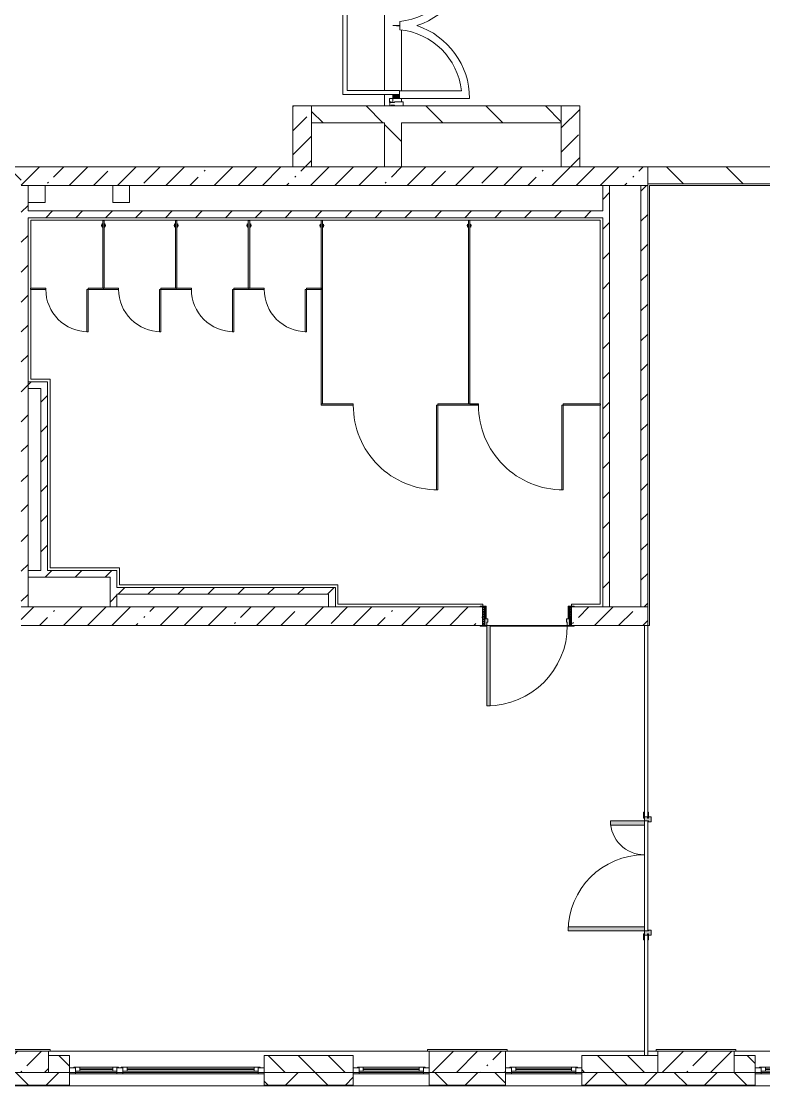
# Model space of a CAD drawing. Header units: millimetres. Extents: x 36059 to 234328, y -8553 to 29000.
# Drawn here: x 201528 to 210298, y -258 to 12321 of the extents above; entities that cross this region are included whole.
import ezdxf

# ---------------------------------------------------------------- set-up
doc = ezdxf.new("R2010")
doc.units = ezdxf.units.MM
for name, color, linetype, lineweight, true_color in [('A-DETL-GENF-3', 7, 'Continuous', 5, 0xaaaaaa), ('A-DETL-GENF-5', 7, 'Continuous', 5, 0xe2e2e2), ('A-DOOR-1', 7, 'Continuous', 5, 0xaaaaaa), ('A-DOOR-2', 7, 'Continuous', 5, 0xe2e2e2), ('A-DOOR-FRAM-1', 7, 'Continuous', 5, 0xe2e2e2), ('A-DOOR-FRAM-2', 7, 'Continuous', 5, 0xaaaaaa), ('A-FLOR-2', 7, 'Continuous', 5, 0xaaaaaa), ('A-GENM-3', 7, 'Continuous', 5, 0xe2ddcd)]:
    doc.layers.add(name, color=color, linetype=linetype, lineweight=lineweight, true_color=true_color)
for name, color, linetype, lineweight in [('A-DOOR', 7, 'Continuous', 5), ('A-GENM', 7, 'Continuous', 5), ('A-GLAZ-2', 7, 'Continuous', 5), ('A-GLAZ-CWMG-3', 7, 'Continuous', 5), ('A-WALL', 7, 'Continuous', 9), ('A-WALL-3', 7, 'Continuous', 5), ('I-WALL-4', 7, 'Continuous', 5), ('S-COLS-3', 7, 'Continuous', 5)]:
    doc.layers.add(name, color=color, linetype=linetype, lineweight=lineweight)
pattern_1 = [(45, (107317.9, 0), (-176.7767, 176.7767), [])]
pattern_2 = [(45, (107317.9, 0), (-285.1231, 285.1231), []), (45, (107603, 0), (-285.1231, 285.1231), [504.031, -100.806, 16.764, -84.042])]
pattern_3 = [(135, (107317.9, 0), (-353.5534, -353.5534), [])]

# ---------------------------------------------------------------- blocks, each defined once
blk = doc.blocks.new('BSC_Колонна _Прямоугольная - 250х900-23282983-3_10_2_птичка')
at = {"layer": 'S-COLS-3'}
h = blk.add_hatch(dxfattribs=at)
h.set_pattern_fill('FP_134', color=256, style=0, pattern_type=2)
h.set_pattern_definition([(45, (-99480, -25), (-285.1231, 285.1231), []), (45, (-99194.88, -25), (-285.1231, 285.1231), [504.031, -100.806, 16.764, -84.042])])
h.paths.add_polyline_path([(450, -125), (450, 125), (-450, 125), (-450, -125), (270, -125)])
for p, q in [((450, 125), (-450, 125)), ((-450, 125), (-450, -125)), ((450, -125), (450, 125)), ((-450, -125), (450, -125))]:
    blk.add_line(p, q, dxfattribs=at)
blk = doc.blocks.new('110_Дверь_СКБ_1Ст_Внутренняя1 - Д-7а_л__950x2100h_Туалет-V101-3_10_2_птичка')
at = {"layer": 'A-DOOR-1'}
h = blk.add_hatch(dxfattribs=at)
h.set_pattern_fill('FP_136', color=256, style=0, pattern_type=2)
h.set_pattern_definition([(135, (1776.41, 174.685), (-14.14214, -14.14214), []), (225, (1776.41, 174.685), (14.14214, -14.14214), [])])
h.paths.add_polyline_path([(537.5, 110), (512.5, 110), (512.5, -110), (537.5, -110)])
at = {"layer": 'A-DOOR-2'}
h = blk.add_hatch(color=256, dxfattribs=at)
h.paths.add_polyline_path([(487.5, 110), (487.5, 70), (477.5, 70), (477.5, 30), (512.5, 30), (512.5, 110)])
h.paths.add_polyline_path([(-462.5, 110), (-487.5, 110), (-487.5, 30), (-452.5, 30), (-452.5, 70), (-462.5, 70)])
at = {"layer": 'A-DOOR-FRAM-1'}
for points in [[(447.5, 1060), (447.5, 110), (487.5, 110), (487.5, 1060)], [(-542.5, 118), (-542.5, 110), (-472.5, 110), (-472.5, 118)], [(-472.5, 30), (-487.5, 30), (-487.5, -110), (-472.5, -110)], [(567.5, 118), (497.5, 118), (497.5, 110), (567.5, 110)], [(512.5, 30), (497.5, 30), (497.5, -110), (512.5, -110)], [(-542.5, -110), (-542.5, -118), (-472.5, -118), (-472.5, -110)], [(567.5, -110), (497.5, -110), (497.5, -118), (567.5, -118)]]:
    blk.add_hatch(color=256, dxfattribs=at).paths.add_polyline_path(points)
at = {"layer": 'A-DOOR-FRAM-2'}
h = blk.add_hatch(dxfattribs=at)
h.set_pattern_fill('FP_137', color=256, style=0, pattern_type=2)
h.set_pattern_definition([(45, (-346.384, 174.685), (-14.1421, 14.1421), []), (135, (-346.384, 174.685), (-14.1421, -14.1421), [])])
h.paths.add_polyline_path([(-487.5, 110), (-512.5, 110), (-512.5, -110), (-487.5, -110)])
at = {"layer": 'A-DOOR-1'}
for p, q in [((487.5, 1060), (447.5, 1060)), ((447.5, 1060), (447.5, 110)), ((487.5, 110), (487.5, 1060)), ((447.5, 110), (487.5, 110))]:
    blk.add_line(p, q, dxfattribs=at)
blk.add_arc((487.5, 110), 950, 90, 180, dxfattribs=at)
at = {"layer": 'A-DOOR-FRAM-2'}
for p, q in [((-472.5, 118), (-542.5, 118)), ((-542.5, 118), (-542.5, 110)), ((-542.5, 110), (-472.5, 110)), ((-487.5, 110), (-512.5, 110)), ((-512.5, 110), (-512.5, -110)), ((-462.5, 110), (-487.5, 110)), ((-487.5, 110), (-487.5, 30)), ((-487.5, -110), (-487.5, 110)), ((-472.5, 110), (-487.5, 110)), ((-487.5, 110), (-487.5, 109)), ((-487.5, 109), (-472.5, 109)), ((-487.5, 30), (-452.5, 30)), ((-472.5, 30), (-487.5, 30)), ((-487.5, 30), (-487.5, -110)), ((-472.5, 110), (-472.5, 118)), ((-472.5, 109), (-472.5, 110)), ((-472.5, -110), (-472.5, 30)), ((-462.5, 70), (-462.5, 110)), ((-452.5, 70), (-462.5, 70)), ((-452.5, 30), (-452.5, 70)), ((487.5, 70), (477.5, 70)), ((477.5, 70), (477.5, 30)), ((477.5, 30), (512.5, 30)), ((487.5, 110), (487.5, 70)), ((512.5, 110), (487.5, 110)), ((567.5, 118), (497.5, 118)), ((497.5, 118), (497.5, 110)), ((512.5, 110), (497.5, 110)), ((497.5, 110), (497.5, 109)), ((497.5, 110), (567.5, 110)), ((497.5, 109), (512.5, 109)), ((512.5, 30), (497.5, 30)), ((497.5, 30), (497.5, -110)), ((512.5, 30), (512.5, 110)), ((537.5, 110), (512.5, 110)), ((512.5, 110), (512.5, -110)), ((512.5, 109), (512.5, 110)), ((512.5, -110), (512.5, 30)), ((537.5, -110), (537.5, 110)), ((567.5, 110), (567.5, 118)), ((-472.5, -110), (-542.5, -110)), ((-542.5, -110), (-542.5, -118)), ((-542.5, -118), (-472.5, -118)), ((-512.5, -110), (-487.5, -110)), ((-487.5, -110), (-472.5, -110)), ((-472.5, -118), (-472.5, -110)), ((497.5, -110), (512.5, -110)), ((567.5, -110), (497.5, -110)), ((497.5, -110), (497.5, -118)), ((497.5, -118), (567.5, -118)), ((512.5, -110), (537.5, -110)), ((567.5, -118), (567.5, -110))]:
    blk.add_line(p, q, dxfattribs=at)
blk = doc.blocks.new('BSC_Колонна _Прямоугольная - 250х900-V103-3_10_2_птичка')
at = {"layer": 'S-COLS-3'}
h = blk.add_hatch(dxfattribs=at)
h.set_pattern_fill('FP_138', color=256, style=0, pattern_type=2)
h.set_pattern_definition([(45, (-94080, -25), (-285.1231, 285.1231), []), (45, (-93794.88, -25), (-285.1231, 285.1231), [504.031, -100.806, 16.764, -84.042])])
h.paths.add_polyline_path([(450, -125), (450, 125), (-450, 125), (-450, -125), (77, -125)])
for p, q in [((450, 125), (-450, 125)), ((-450, 125), (-450, -125)), ((450, -125), (450, 125)), ((-450, -125), (450, -125))]:
    blk.add_line(p, q, dxfattribs=at)
blk = doc.blocks.new('BSC_Колонна _Прямоугольная - 250х900-V104-3_10_2_птичка')
at = {"layer": 'S-COLS-3'}
h = blk.add_hatch(dxfattribs=at)
h.set_pattern_fill('FP_139', color=256, style=0, pattern_type=2)
h.set_pattern_definition([(45, (-102180, -25), (-285.1231, 285.1231), []), (45, (-101894.88, -25), (-285.1231, 285.1231), [504.031, -100.806, 16.764, -84.042])])
h.paths.add_polyline_path([(450, -125), (450, 125), (-450, 125), (-450, -125), (367, -125)])
for p, q in [((450, 125), (-450, 125)), ((-450, 125), (-450, -125)), ((450, -125), (450, 125)), ((-450, -125), (450, -125))]:
    blk.add_line(p, q, dxfattribs=at)
blk = doc.blocks.new('120_Окно_СКБ_2Ст_Фрамуга сверху - 120_Окно_СКБ_2Ст_2300х2500_h_ ДОО-19727959-3_10_2_птичка')
at = {"layer": 'A-GLAZ-2'}
for p, q in [((-1150, -127), (-1150, -57)), ((-1150, -57), (-1080, -57)), ((1150, -57), (-1150, -57)), ((-1080, -57), (-1080, -127)), ((-1080, -57), (1080, -57)), ((520, -87), (-1080, -87)), ((-1080, -87), (-1080, -127)), ((-1030, -137), (-1030, -87)), ((-1030, -107), (470, -107)), ((470, -117), (-1030, -117)), ((470, -137), (470, -87)), ((520, -127), (520, -57)), ((520, -57), (590, -57)), ((520, -127), (520, -87)), ((590, -57), (590, -127)), ((1080, -87), (590, -87)), ((590, -87), (590, -127)), ((640, -137), (640, -87)), ((640, -107), (1030, -107)), ((1030, -117), (640, -117)), ((1030, -137), (1030, -87)), ((1080, -127), (1080, -57)), ((1080, -57), (1150, -57)), ((1080, -127), (1080, -87)), ((1150, -57), (1150, -127)), ((-1080, -127), (-1150, -127)), ((-1150, -127), (-1100, -127)), ((-1080, -127), (-1100, -127)), ((-1100, -127), (-1100, -137)), ((-1100, -137), (540, -137)), ((540, -137), (-1100, -137)), ((590, -127), (520, -127)), ((540, -127), (520, -127)), ((540, -127), (570, -127)), ((540, -127), (570, -127)), ((540, -137), (540, -127)), ((590, -127), (570, -127)), ((570, -127), (570, -137)), ((570, -137), (1100, -137)), ((1100, -137), (570, -137)), ((1150, -127), (1080, -127)), ((1100, -127), (1080, -127)), ((1100, -127), (1150, -127)), ((1100, -137), (1100, -127))]:
    blk.add_line(p, q, dxfattribs=at)
blk = doc.blocks.new('120_Окно_СКБ_1Ст - 120_Окно_СКБ_1Ст 900х2500_h_ с форточкой-V106-3_10_2_птичка')
at = {"layer": 'A-GLAZ-2'}
for p, q in [((-450, -127), (-450, -57)), ((-450, -57), (-380, -57)), ((450, -57), (-450, -57)), ((-380, -57), (-380, -127)), ((380, -87), (-380, -87)), ((-380, -87), (-380, -127)), ((-330, -137), (-330, -87)), ((-330, -107), (330, -107)), ((330, -117), (-330, -117)), ((330, -137), (330, -87)), ((380, -127), (380, -57)), ((380, -57), (450, -57)), ((380, -127), (380, -87)), ((450, -57), (450, -127)), ((-380, -127), (-450, -127)), ((-450, -127), (-400, -127)), ((-380, -127), (-400, -127)), ((-400, -127), (-400, -137)), ((-400, -137), (400, -137)), ((400, -137), (-400, -137)), ((450, -127), (380, -127)), ((400, -127), (380, -127)), ((400, -127), (450, -127)), ((400, -137), (400, -127))]:
    blk.add_line(p, q, dxfattribs=at)
blk = doc.blocks.new('120_Окно_СКБ_1Ст - 120_Окно_СКБ_1Ст 900х2500_h_ с форточкой-22876038-3_10_2_птичка')
at = {"layer": 'A-GLAZ-2'}
for p, q in [((-450, -127), (-450, -57)), ((-450, -57), (-380, -57)), ((450, -57), (-450, -57)), ((-380, -57), (-380, -127)), ((380, -87), (-380, -87)), ((-380, -87), (-380, -127)), ((-330, -137), (-330, -87)), ((-330, -107), (330, -107)), ((330, -117), (-330, -117)), ((330, -137), (330, -87)), ((380, -127), (380, -57)), ((380, -57), (450, -57)), ((380, -127), (380, -87)), ((450, -57), (450, -127)), ((-380, -127), (-450, -127)), ((-450, -127), (-400, -127)), ((-380, -127), (-400, -127)), ((-400, -127), (-400, -137)), ((-400, -137), (400, -137)), ((400, -137), (-400, -137)), ((450, -127), (380, -127)), ((400, -127), (380, -127)), ((400, -127), (450, -127)), ((400, -137), (400, -127))]:
    blk.add_line(p, q, dxfattribs=at)
blk = doc.blocks.new('131_Сантехническая перегородка 7 - СП-1-V212-3_10_2_птичка')
at = {"layer": 'A-GENM-3'}
blk.add_hatch(color=256, dxfattribs=at).paths.add_polyline_path([(2166, 8), (-4, 8), (-4, -8), (2166, -8)])
at = {"layer": 'A-GENM'}
for p, q in [((2166, 8), (-4, 8)), ((-4, 8), (-4, -8)), ((2166, -8), (2166, 8)), ((-4, -8), (2166, -8))]:
    blk.add_line(p, q, dxfattribs=at)
at = {"layer": 'A-GENM', "flags": 128}
for points in [[(71, 8), (71, 9), (71, 9), (70, 9), (70, 10), (70, 10), (69, 11), (69, 11), (68, 12), (68, 12), (67, 12), (67, 13), (66, 13), (66, 13), (65, 14), (65, 14), (64, 14), (64, 14), (63, 14), (62, 15), (62, 15), (61, 15), (61, 15), (60, 15), (59, 15), (59, 15), (58, 15), (58, 15), (57, 15), (56, 15), (56, 15), (55, 15), (55, 15), (54, 14), (54, 14), (53, 14), (52, 14), (52, 13), (51, 13), (51, 13), (50, 13), (50, 12), (49, 12), (49, 11), (48, 11), (48, 11), (48, 10), (47, 10), (47, 9), (46, 9), (46, 8), (46, 8)], [(46, -8), (46, -9), (47, -9), (47, -9), (47, -10), (48, -10), (48, -11), (49, -11), (49, -12), (50, -12), (50, -12), (51, -13), (51, -13), (52, -13), (52, -14), (53, -14), (53, -14), (54, -14), (54, -14), (55, -15), (56, -15), (56, -15), (57, -15), (57, -15), (58, -15), (59, -15), (59, -15), (60, -15), (60, -15), (61, -15), (62, -15), (62, -15), (63, -15), (63, -14), (64, -14), (64, -14), (65, -14), (66, -13), (66, -13), (67, -13), (67, -13), (68, -12), (68, -12), (69, -11), (69, -11), (69, -11), (70, -10), (70, -10), (71, -9), (71, -9), (71, -8), (71, -8)]]:
    blk.add_lwpolyline(points, dxfattribs=at)
at = {"layer": 'A-GENM'}
for radius, start, end in [(24.6, 19.9113, 160.0887), (17.6, 45, 135), (17.6, 45, 135), (15.1, 45, 135), (24.6, 199.9113, 340.0887), (17.6, 225, 315), (17.6, 225, 315), (15.1, 225, 315)]:
    blk.add_arc((59, 0), radius, start, end, dxfattribs=at)
blk = doc.blocks.new('131_Сантехническая перегородка 6 - СП-1-V213-3_10_2_птичка')
at = {"layer": 'A-GENM-3'}
blk.add_hatch(color=256, dxfattribs=at).paths.add_polyline_path([(800, 8), (0, 8), (0, -8), (800, -8)])
at = {"layer": 'A-GENM'}
for p, q in [((800, 8), (0, 8)), ((0, 8), (0, -8)), ((800, -8), (800, 8)), ((0, -8), (800, -8))]:
    blk.add_line(p, q, dxfattribs=at)
at = {"layer": 'A-GENM', "flags": 128}
for points in [[(71, 8), (71, 9), (71, 9), (70, 9), (70, 10), (70, 10), (69, 11), (69, 11), (68, 12), (68, 12), (67, 12), (67, 13), (66, 13), (66, 13), (65, 14), (65, 14), (64, 14), (64, 14), (63, 14), (62, 15), (62, 15), (61, 15), (61, 15), (60, 15), (59, 15), (59, 15), (58, 15), (58, 15), (57, 15), (56, 15), (56, 15), (55, 15), (55, 15), (54, 14), (54, 14), (53, 14), (52, 14), (52, 13), (51, 13), (51, 13), (50, 13), (50, 12), (49, 12), (49, 11), (48, 11), (48, 11), (48, 10), (47, 10), (47, 9), (46, 9), (46, 8), (46, 8)], [(46, -8), (46, -9), (47, -9), (47, -9), (47, -10), (48, -10), (48, -11), (49, -11), (49, -12), (50, -12), (50, -12), (51, -13), (51, -13), (52, -13), (52, -14), (53, -14), (53, -14), (54, -14), (54, -14), (55, -15), (56, -15), (56, -15), (57, -15), (57, -15), (58, -15), (59, -15), (59, -15), (60, -15), (60, -15), (61, -15), (62, -15), (62, -15), (63, -15), (63, -14), (64, -14), (64, -14), (65, -14), (66, -13), (66, -13), (67, -13), (67, -13), (68, -12), (68, -12), (69, -11), (69, -11), (69, -11), (70, -10), (70, -10), (71, -9), (71, -9), (71, -8), (71, -8)]]:
    blk.add_lwpolyline(points, dxfattribs=at)
at = {"layer": 'A-GENM'}
for radius, start, end in [(24.6, 19.9113, 160.0887), (17.6, 45, 135), (17.6, 45, 135), (15.1, 45, 135), (24.6, 199.9113, 340.0887), (17.6, 225, 315), (17.6, 225, 315), (15.1, 225, 315)]:
    blk.add_arc((59, 0), radius, start, end, dxfattribs=at)
blk = doc.blocks.new('131_Сантехническая перегородка_Дверь МГН - СД-1-V214-3_10_2_птичка')
at = {"layer": 'A-GENM-3'}
for points in [[(-370, 8), (-370, -8), (10, -8), (10, 8)], [(1010, 8), (1010, -8), (1390, -8), (1390, 8), (1256, 8)]]:
    blk.add_hatch(color=256, dxfattribs=at).paths.add_polyline_path(points)
at = {"layer": 'A-DOOR'}
for p, q in [((10, 1008), (26, 1008)), ((10, 8), (10, 1008)), ((26, 8), (26, 1008)), ((10, 8), (26, 8))]:
    blk.add_line(p, q, dxfattribs=at)
blk.add_arc((10, 8), 1000, 360, 90, dxfattribs=at)
at = {"layer": 'A-GENM'}
for p, q in [((10, 8), (-370, 8)), ((-370, 8), (-370, -8)), ((10, -8), (10, 8)), ((1390, 8), (1010, 8)), ((1010, 8), (1010, -8)), ((1390, -8), (1390, 8)), ((-370, -8), (10, -8)), ((1010, -8), (1390, -8))]:
    blk.add_line(p, q, dxfattribs=at)
blk = doc.blocks.new('131_Сантехническая перегородка_Дверь 5 - СД-1-V215-3_10_2_птичка')
at = {"layer": 'A-GENM-3'}
for points in [[(70, 8), (70, -8), (250, -8), (250, 8)], [(750, 8), (750, -8), (930, -8), (930, 8)]]:
    blk.add_hatch(color=256, dxfattribs=at).paths.add_polyline_path(points)
at = {"layer": 'A-DOOR'}
for p, q in [((266, 508), (250, 508)), ((250, 8), (250, 508)), ((266, 8), (266, 508)), ((266, 8), (250, 8))]:
    blk.add_line(p, q, dxfattribs=at)
blk.add_arc((250, 8), 500, 360, 90, dxfattribs=at)
at = {"layer": 'A-GENM'}
for p, q in [((250, 8), (70, 8)), ((70, 8), (70, -8)), ((250, -8), (250, 8)), ((930, 8), (750, 8)), ((750, 8), (750, -8)), ((930, -8), (930, 8)), ((70, -8), (250, -8)), ((750, -8), (930, -8))]:
    blk.add_line(p, q, dxfattribs=at)
blk = doc.blocks.new('131_Сантехническая перегородка_Дверь МГН 2 - СД-1-V216-3_10_2_птичка')
at = {"layer": 'A-GENM-3'}
for points in [[(-430, 8), (-430, -8), (10, -8), (10, 8)], [(1010, 8), (1010, -8), (1110, -8), (1110, 8)]]:
    blk.add_hatch(color=256, dxfattribs=at).paths.add_polyline_path(points)
at = {"layer": 'A-DOOR'}
for p, q in [((10, 1008), (26, 1008)), ((10, 8), (10, 1008)), ((26, 8), (26, 1008)), ((10, 8), (26, 8))]:
    blk.add_line(p, q, dxfattribs=at)
blk.add_arc((10, 8), 1000, 360, 90, dxfattribs=at)
at = {"layer": 'A-GENM'}
for p, q in [((10, 8), (-430, 8)), ((-430, 8), (-430, -8)), ((10, -8), (10, 8)), ((1110, 8), (1010, 8)), ((1010, 8), (1010, -8)), ((1110, -8), (1110, 8)), ((-430, -8), (10, -8)), ((1010, -8), (1110, -8))]:
    blk.add_line(p, q, dxfattribs=at)
blk = doc.blocks.new('Дверь_Витражная_остекление_ - ВВ-7 остекление-32356329-3_10_2_птичка')
at = {"layer": 'A-DETL-GENF-5'}
blk.add_hatch(color=256, dxfattribs=at).paths.add_polyline_path([(-860, -20), (-860, -96), (-815, -96), (-815, -20)])
h = blk.add_hatch(color=256, dxfattribs=at)
h.paths.add_polyline_path([(865, -100), (900, -100), (900, -40), (910, -40), (910, -20), (865, -20), (865, -40)])
h.paths.add_polyline_path([(900, -880), (910, -880), (910, -140), (900, -140), (900, -833)])
at = {"layer": 'A-DETL-GENF-3'}
for p, q in [((-815, -20), (-860, -20)), ((-860, -96), (-860, -20)), ((-815, -20), (-860, -20)), ((-860, -20), (-860, -96)), ((865, -100), (865, -20)), ((865, -20), (865, -100)), ((910, -880), (910, -140)), ((910, -880), (910, -140)), ((910, -800), (900, -800)), ((910, -880), (900, -880)), ((900, -880), (910, -880))]:
    blk.add_line(p, q, dxfattribs=at)
at = {"layer": 'A-DOOR-1'}
for p, q in [((-910, 20), (-860, 20)), ((-910, -20), (-910, 20)), ((-860, 20), (-860, -20)), ((860, 20), (910, 20)), ((860, -20), (860, 20)), ((910, 20), (910, -20)), ((-860, -20), (-910, -20)), ((-860, -96), (-860, -20)), ((910, -20), (860, -20))]:
    blk.add_line(p, q, dxfattribs=at)
for centre, start, end in [((-860, -20), 354.5815, 0), ((860, -20), 180, 185.4185)]:
    blk.add_arc(centre, 860, start, end, dxfattribs=at)
blk = doc.blocks.new('Прямоугольный импост - Импост структурный с накладкой - 160мм Темный-32310142-3_10_2_птичка')
at = {"layer": 'A-GLAZ-CWMG-3'}
for p, q in [((-50, 0), (-50, 17)), ((-50, 17), (0, 17)), ((-40, 0), (-50, 0)), ((-40, -40), (-40, 0)), ((0, 0), (-10, 0)), ((-10, 0), (-10, -40)), ((0, 17), (0, 0)), ((-50, -140), (-50, -40)), ((-50, -40), (-40, -40)), ((-10, -40), (0, -40)), ((0, -40), (0, -140)), ((0, -140), (-50, -140))]:
    blk.add_line(p, q, dxfattribs=at)
blk = doc.blocks.new('110_Дверь_СКБ_2Ст - Д-5_п__в составе перегородки _не входит в спец__-32680317-3_10_2_птичка')
at = {"layer": 'A-DOOR-2'}
h = blk.add_hatch(color=256, dxfattribs=at)
h.paths.add_polyline_path([(712, -20), (712, 60), (652, 60), (652, 30), (662, 30), (662, -20)])
h.paths.add_polyline_path([(-628, 60), (-688, 60), (-688, -20), (-638, -20), (-638, 30), (-628, 30)])
for points in [[(-588, -420), (-588, -20), (-638, -20), (-638, -420)], [(662, -920), (662, -20), (612, -20), (612, -920)]]:
    blk.add_hatch(color=256, dxfattribs=at).paths.add_polyline_path(points)
at = {"layer": 'A-DOOR-FRAM-1'}
for points in [[(-673, 28), (-743, 28), (-743, 20), (-673, 20)], [(767, 28), (697, 28), (697, 20), (767, 20)], [(-673, -20), (-743, -20), (-743, -28), (-673, -28)], [(767, -20), (697, -20), (697, -28), (767, -28)]]:
    blk.add_hatch(color=256, dxfattribs=at).paths.add_polyline_path(points)
at = {"layer": 'A-DOOR-1'}
for p, q in [((-638, -20), (-588, -20)), ((-638, -420), (-638, -20)), ((-588, -20), (-588, -420)), ((612, -20), (662, -20)), ((612, -920), (612, -20)), ((662, -20), (662, -920)), ((-588, -420), (-638, -420)), ((662, -920), (612, -920))]:
    blk.add_line(p, q, dxfattribs=at)
for centre, radius, start, end in [((-638, -20), 400, 270, 0), ((662, -20), 900, 180, 270)]:
    blk.add_arc(centre, radius, start, end, dxfattribs=at)
at = {"layer": 'A-DOOR-FRAM-2'}
for p, q in [((-743, 28), (-673, 28)), ((-743, 20), (-743, 28)), ((-673, 20), (-743, 20)), ((-688, 60), (-628, 60)), ((-688, -20), (-688, 60)), ((-688, 20), (-673, 20)), ((-688, 19), (-688, 20)), ((-673, 19), (-688, 19)), ((-673, 28), (-673, 20)), ((-673, 20), (-673, 19)), ((-638, 30), (-638, -20)), ((-628, 30), (-638, 30)), ((-628, 60), (-628, 30)), ((652, 60), (712, 60)), ((652, 30), (652, 60)), ((662, 30), (652, 30)), ((662, -20), (662, 30)), ((697, 20), (697, 28)), ((697, 28), (767, 28)), ((697, 19), (697, 20)), ((697, 20), (712, 20)), ((767, 20), (697, 20)), ((712, 19), (697, 19)), ((712, 60), (712, -20)), ((712, 20), (712, 19)), ((767, 28), (767, 20)), ((-743, -20), (-673, -20)), ((-743, -28), (-743, -20)), ((-673, -28), (-743, -28)), ((-638, -20), (-688, -20)), ((-673, -20), (-673, -28)), ((712, -20), (662, -20)), ((697, -28), (697, -20)), ((697, -20), (767, -20)), ((767, -28), (697, -28)), ((767, -20), (767, -28))]:
    blk.add_line(p, q, dxfattribs=at)

msp = doc.modelspace()

# ---------------------------------------------------------------- hatches: boundary and pattern name
at = {"layer": 'A-WALL-3'}
h = msp.add_hatch(dxfattribs=at)
h.set_pattern_fill('FP_107', color=256, style=0, pattern_type=2)
h.set_pattern_definition([(135, (107317.9, 0), (-176.7767, -176.7767), [])])
h.paths.add_polyline_path([(228447.9, -100), (228747.9, -100), (228747.9, 100), (228447.9, 100)])
h.paths.add_polyline_path([(218947.9, -100), (218947.9, 100), (218047.9, 100), (218047.9, -100), (218254.6, -100)])
h.paths.add_polyline_path([(216390.2, -100), (217147.9, -100), (217147.9, 100), (216247.9, 100), (216247.9, -100)])
h.paths.add_polyline_path([(226647.9, -100), (226644.5, 100), (226147.9, 100), (226147.9, -100), (226644.5, -100)])
h.paths.add_polyline_path([(220747.9, -100), (220997.9, -100), (220997.9, 100), (220747.9, 100)])
h.paths.add_polyline_path([(223297.9, -100), (224347.9, -100), (224347.9, 100), (223297.9, 100)])
h.paths.add_polyline_path([(209947.9, -100), (210197.9, -100), (210197.9, 100), (209947.9, 100)])
h.paths.add_polyline_path([(212497.9, -100), (213547.9, -100), (213547.9, 100), (212497.9, 100)])
h.paths.add_polyline_path([(209047.9, -100), (209047.9, 100), (208147.9, 100), (208147.9, -100), (208932.6, -100)])
h.paths.add_polyline_path([(201847.9, -100), (202097.9, -100), (202097.9, 100), (201847.9, 100), (201847.9, 56.5)])
h.paths.add_polyline_path([(204397.9, -100), (205447.9, -100), (205447.9, 100), (204397.9, 100)])
h.paths.add_polyline_path([(199247.9, -100), (200047.9, -100), (200047.9, 100), (199247.9, 100)])
h = msp.add_hatch(dxfattribs=at)
h.set_pattern_fill('FP_109', color=256, style=0, pattern_type=2)
h.set_pattern_definition([(45, (107317.9, 0), (-353.5534, 353.5534), []), (135, (107317.9, 0), (-353.5534, -353.5534), [])])
h.paths.add_polyline_path([(231305.5, -250), (232397.9, -250), (232397.9, -100), (231047.9, -100), (231047.9, -250)])
h.paths.add_polyline_path([(227576.7, -250), (228747.9, -250), (228747.9, -100), (227547.9, -100), (227547.9, -250)])
h.paths.add_polyline_path([(217147.9, -250), (217147.9, -100), (216247.9, -100), (216247.9, -250), (216390.2, -250)])
h.paths.add_polyline_path([(215347.9, -250), (215347.9, -100), (214447.9, -100), (214447.9, -250), (214525.8, -250)])
h.paths.add_polyline_path([(218047.9, -250), (218947.9, -250), (218947.9, -100), (218047.9, -100)])
h.paths.add_polyline_path([(226647.9, -250), (226644.5, -100), (225247.9, -100), (225247.9, -250), (226644.5, -250)])
h.paths.add_polyline_path([(219847.9, -250), (220997.9, -250), (220997.9, -100), (219847.9, -100)])
h.paths.add_polyline_path([(223297.9, -250), (224347.9, -250), (224347.9, -100), (223297.9, -100)])
h.paths.add_polyline_path([(207247.9, -250), (207247.9, -100), (206347.9, -100), (206347.9, -250), (207068.2, -250)])
h.paths.add_polyline_path([(212661.4, -250), (213547.9, -250), (213547.9, -100), (212497.9, -100), (212497.9, -250)])
h.paths.add_polyline_path([(201847.9, -250), (202097.9, -250), (202097.9, -100), (200947.9, -100), (200947.9, -250), (201474.9, -250)])
h.paths.add_polyline_path([(208147.9, -250), (210197.9, -250), (210197.9, -100), (208147.9, -100)])
h.paths.add_polyline_path([(205447.9, -250), (205447.9, -100), (204397.9, -100), (204397.9, -250), (205203.8, -250)])
h.paths.add_polyline_path([(199610.5, -250), (200047.9, -250), (200047.9, -100), (199247.9, -100), (199247.9, -250)])
h.paths.add_polyline_path([(198347.9, -250), (198347.9, -100), (196527.9, -100), (196527.9, -250), (198212.2, -250)])
at = {"layer": 'I-WALL-4'}
h = msp.add_hatch(dxfattribs=at)
h.set_pattern_fill('FP_108', color=256, style=0, pattern_type=2)
h.set_pattern_definition(pattern_3)
h.paths.add_polyline_path([(205817.9, 10600), (206017.9, 10600), (206017.9, 11320), (205817.9, 11320), (205817.9, 11120)])
h.paths.add_polyline_path([(205817.9, 13220), (206017.9, 13220), (206017.9, 13400), (205817.9, 13400)])
h = msp.add_hatch(dxfattribs=at)
h.set_pattern_fill('FP_105', color=256, style=0, pattern_type=2)
h.set_pattern_definition(pattern_2)
h.paths.add_polyline_path([(204956.9, 10600), (204956.9, 11320), (204736.9, 11320), (204736.9, 10600)])
h = msp.add_hatch(dxfattribs=at)
h.set_pattern_fill('FP_108', color=256, style=0, pattern_type=2)
h.set_pattern_definition(pattern_3)
h.paths.add_polyline_path([(205817.9, 11120), (205817.9, 11320), (204956.9, 11320), (204956.9, 11120), (205203.8, 11120)])
h = msp.add_hatch(dxfattribs=at)
h.set_pattern_fill('FP_108', color=256, style=0, pattern_type=2)
h.set_pattern_definition(pattern_3)
h.paths.add_polyline_path([(207906.9, 11120), (207906.9, 11320), (206017.9, 11320), (206017.9, 11120), (207068.2, 11120)])
h = msp.add_hatch(dxfattribs=at)
h.set_pattern_fill('FP_105', color=256, style=0, pattern_type=2)
h.set_pattern_definition(pattern_2)
h.paths.add_polyline_path([(208126.9, 10600), (208126.9, 11320), (207906.9, 11320), (207906.9, 10600)])
h = msp.add_hatch(dxfattribs=at)
h.set_pattern_fill('FP_108', color=256, style=0, pattern_type=2)
h.set_pattern_definition(pattern_3)
h.paths.add_polyline_path([(212661.4, 10400), (214447.9, 10400), (214447.9, 10600), (212412.9, 10600), (212412.9, 10400), (212442.9, 10400)])
h.paths.add_polyline_path([(208932.6, 10400), (210962.9, 10400), (210962.9, 10600), (208927.9, 10600), (208927.9, 10400)])
h.paths.add_polyline_path([(197302.9, 10400), (197302.9, 10600), (196927.9, 10600), (196927.9, 10400), (197247.9, 10400)])
h.paths.add_polyline_path([(199267.9, 10400), (199827.9, 10400), (199827.9, 10600), (198702.9, 10600), (198702.9, 10400), (198757.9, 10400)])
h.paths.add_polyline_path([(201474.9, 10400), (201527.9, 10400), (201527.9, 10600), (200777.9, 10600), (200777.9, 10400), (200807.9, 10400)])
h = msp.add_hatch(dxfattribs=at)
h.set_pattern_fill('FP_105', color=256, style=0, pattern_type=2)
h.set_pattern_definition(pattern_2)
h.paths.add_polyline_path([(208927.9, 10380), (208927.9, 10600), (201527.9, 10600), (201527.9, 10380), (207068.2, 10380)])
h = msp.add_hatch(dxfattribs=at)
h.set_pattern_fill('FP_110', color=256, style=0, pattern_type=2)
h.set_pattern_definition(pattern_1)
h.paths.add_polyline_path([(201607.9, 5400), (201607.9, 10380), (201527.9, 10380), (201527.9, 5400)])
h = msp.add_hatch(dxfattribs=at)
h.set_pattern_fill('FP_110', color=256, style=0, pattern_type=2)
h.set_pattern_definition(pattern_1)
h.paths.add_polyline_path([(208397.9, 5400), (208477.9, 5400), (208477.9, 10380), (208397.9, 10380), (208397.9, 6593.4)])
h = msp.add_hatch(dxfattribs=at)
h.set_pattern_fill('FP_110', color=256, style=0, pattern_type=2)
h.set_pattern_definition(pattern_1)
h.paths.add_polyline_path([(208927.9, 5400), (208927.9, 10380), (208847.9, 10380), (208847.9, 5400)])
h = msp.add_hatch(dxfattribs=at)
h.set_pattern_fill('FP_110', color=256, style=0, pattern_type=2)
h.set_pattern_definition(pattern_1)
h.paths.add_polyline_path([(201607.9, 10000), (208397.9, 10000), (208397.9, 10080), (201607.9, 10080), (201607.9, 10064.1)])
h = msp.add_hatch(dxfattribs=at)
h.set_pattern_fill('FP_110', color=256, style=0, pattern_type=2)
h.set_pattern_definition(pattern_1)
h.paths.add_polyline_path([(201757.9, 7980), (201837.9, 7980), (201837.9, 8060), (201607.9, 8060), (201607.9, 7980)])
h = msp.add_hatch(dxfattribs=at)
h.set_pattern_fill('FP_110', color=256, style=0, pattern_type=2)
h.set_pattern_definition(pattern_1)
h.paths.add_polyline_path([(201837.9, 5830), (201837.9, 7980), (201757.9, 7980), (201757.9, 5830)])
h = msp.add_hatch(dxfattribs=at)
h.set_pattern_fill('FP_110', color=256, style=0, pattern_type=2)
h.set_pattern_definition(pattern_1)
h.paths.add_polyline_path([(199347.9, 6620), (199777.9, 6620), (199777.9, 6700), (199347.9, 6700)])
h.paths.add_polyline_path([(201474.9, 6620), (201527.9, 6620), (201527.9, 6700), (200727.9, 6700), (200727.9, 6620), (200757.9, 6620)])
h = msp.add_hatch(dxfattribs=at)
h.set_pattern_fill('FP_110', color=256, style=0, pattern_type=2)
h.set_pattern_definition(pattern_1)
h.paths.add_polyline_path([(202577.9, 5750), (202577.9, 5830), (201607.9, 5830), (201607.9, 5750)])
h = msp.add_hatch(dxfattribs=at)
h.set_pattern_fill('FP_110', color=256, style=0, pattern_type=2)
h.set_pattern_definition(pattern_1)
h.paths.add_polyline_path([(202577.9, 5400), (202657.9, 5400), (202657.9, 5830), (202577.9, 5830), (202577.9, 5750)])
h = msp.add_hatch(dxfattribs=at)
h.set_pattern_fill('FP_110', color=256, style=0, pattern_type=2)
h.set_pattern_definition(pattern_1)
h.paths.add_polyline_path([(205157.9, 5550), (205157.9, 5630), (202657.9, 5630), (202657.9, 5550), (203339.4, 5550)])
h = msp.add_hatch(dxfattribs=at)
h.set_pattern_fill('FP_110', color=256, style=0, pattern_type=2)
h.set_pattern_definition(pattern_1)
h.paths.add_polyline_path([(205203.8, 5400), (205237.9, 5400), (205237.9, 5630), (205157.9, 5630), (205157.9, 5400)])
h = msp.add_hatch(dxfattribs=at)
h.set_pattern_fill('FP_105', color=256, style=0, pattern_type=2)
h.set_pattern_definition(pattern_2)
h.paths.add_polyline_path([(208927.9, 5180), (208927.9, 5400), (208027.9, 5400), (208027.9, 5180), (208887.9, 5180)])
h.paths.add_polyline_path([(205203.8, 5180), (206977.9, 5180), (206977.9, 5400), (201527.9, 5400), (201527.9, 5180), (203339.4, 5180)])

# ---------------------------------------------------------------- linework, layer by layer
at = {"layer": 'A-FLOR-2'}
for p, q in [((205327.9, 13130), (205327.9, 11455)), ((205377.9, 11505), (205377.9, 13080)), ((205997.9, 12318.9), (205997.9, 12221.1)), ((205327.9, 11455), (205993.9, 11455)), ((205993.9, 11505), (205377.9, 11505)), ((205993.9, 11410), (205993.9, 11505)), ((206727.9, 11500), (205993.9, 11500)), ((205993.9, 11410), (206822.9, 11410)), ((201807.9, 10380), (201807.9, 10180)), ((202607.9, 10180), (202607.9, 10380)), ((202807.9, 10380), (202807.9, 10180)), ((210962.9, 10380), (208948.9, 10380)), ((208948.9, 10380), (208948.9, 5180)), ((201807.9, 10180), (201607.9, 10180)), ((202807.9, 10180), (202607.9, 10180)), ((205069.4, 9969), (201638.9, 9969)), ((201638.9, 9969), (201638.9, 9168)), ((206809.9, 9969), (205085.4, 9969)), ((208366.9, 9969), (206825.9, 9969)), ((208366.9, 7799), (208366.9, 9969)), ((201638.9, 9152), (201638.9, 8091)), ((201638.9, 8091), (201868.9, 8091)), ((201868.9, 8091), (201868.9, 5861)), ((208366.9, 5431), (208366.9, 7783)), ((201868.9, 5861), (202688.9, 5861)), ((202688.9, 5861), (202688.9, 5661)), ((202688.9, 5661), (205268.9, 5661)), ((205268.9, 5661), (205268.9, 5431)), ((205268.9, 5431), (206978.9, 5431)), ((206978.9, 5431), (206978.9, 5408)), ((208028.9, 5408), (208028.9, 5431)), ((208028.9, 5431), (208366.9, 5431)), ((206978.9, 5171), (207027.9, 5171)), ((207977.9, 5180), (207068.2, 5180)), ((207068.2, 5171), (208028.9, 5171)), ((208948.9, 5180), (208932.6, 5180)), ((200927.4, 170), (201867.4, 170)), ((201867.4, 170), (201867.4, 150)), ((206327.4, 150), (206327.4, 170)), ((206327.4, 170), (207267.4, 170)), ((207267.4, 170), (207267.4, 150)), ((209027.9, 150), (209027.9, 170)), ((209027.9, 170), (209967.9, 170)), ((209967.9, 170), (209967.9, 150))]:
    msp.add_line(p, q, dxfattribs=at)
for centre, radius, start, end in [((205917.9, 13130), 905, 288.14412, 2.53324), ((205917.9, 13130), 815, 275.6332, 356.48271), ((205917.9, 11410), 815, 6.34007, 84.3668), ((205917.9, 11410), 905, 360, 71.85588)]:
    msp.add_arc(centre, radius, start, end, dxfattribs=at)
at = {"layer": 'A-WALL'}
for p, q in [((204956.9, 11320), (204956.9, 11120)), ((207906.9, 11120), (207906.9, 11320)), ((206017.9, 10600), (205817.9, 10600)), ((208927.9, 10400), (208927.9, 10600)), ((201527.9, 5400), (201607.9, 5400)), ((208397.9, 5400), (208477.9, 5400)), ((208847.9, 5400), (208927.9, 5400)), ((208927.9, 5180), (208887.9, 5180)), ((208887.9, 100), (208927.9, 100)), ((201847.9, -100), (202097.9, -100)), ((202097.9, -100), (201847.9, -100)), ((204397.9, -100), (205447.9, -100)), ((205447.9, -100), (204397.9, -100)), ((208147.9, -100), (209047.9, -100)), ((209047.9, -100), (208147.9, -100)), ((209947.9, -100), (210197.9, -100)), ((210197.9, -100), (209947.9, -100)), ((200947.9, -250), (202097.9, -250)), ((204397.9, -250), (205447.9, -250)), ((206347.9, -250), (207247.9, -250)), ((208147.9, -250), (210197.9, -250)), ((200947.9, -253), (202097.9, -253)), ((204397.9, -253), (205447.9, -253)), ((206347.9, -253), (207247.9, -253)), ((208147.9, -253), (210197.9, -253))]:
    msp.add_line(p, q, dxfattribs=at)
at = {"layer": 'A-WALL-3'}
for p, q in [((202097.9, 100), (201847.9, 100)), ((202097.9, -258), (202097.9, 100)), ((205447.9, 100), (204397.9, 100)), ((204397.9, 100), (204397.9, -258)), ((205447.9, -258), (205447.9, 100)), ((208887.9, 100), (208147.9, 100)), ((208147.9, 100), (208147.9, -258)), ((209047.9, 100), (208927.9, 100)), ((210197.9, 100), (209947.9, 100)), ((210197.9, -258), (210197.9, 100)), ((202097.9, -100), (204397.9, -100)), ((205447.9, -100), (206347.9, -100)), ((206347.9, -100), (206347.9, -258)), ((207247.9, -258), (207247.9, -100)), ((207247.9, -100), (208147.9, -100)), ((210197.9, -100), (212497.9, -100)), ((196519.9, -258), (204397.9, -258)), ((217147.9, -258), (204397.9, -258))]:
    msp.add_line(p, q, dxfattribs=at)
at = {"layer": 'I-WALL-4'}
for p, q in [((205817.9, 11505), (205817.9, 13080)), ((206017.9, 12217.8), (206017.9, 11500)), ((205817.9, 11320), (205817.9, 11455)), ((206017.9, 11410), (206017.9, 11370)), ((208126.9, 11320), (204736.9, 11320)), ((204736.9, 11320), (204736.9, 10600)), ((208126.9, 10600), (208126.9, 11320)), ((204956.9, 11120), (205817.9, 11120)), ((204956.9, 10600), (204956.9, 11120)), ((205817.9, 11120), (205817.9, 10600)), ((206017.9, 10600), (206017.9, 11120)), ((206017.9, 11120), (207906.9, 11120)), ((207906.9, 11120), (207906.9, 10600)), ((205817.9, 10600), (200807.9, 10600)), ((210932.9, 10600), (206017.9, 10600)), ((201527.9, 10380), (208927.9, 10380)), ((201607.9, 10080), (201607.9, 10380)), ((208397.9, 10380), (208397.9, 10080)), ((208477.9, 5400), (208477.9, 10380)), ((208847.9, 10380), (208847.9, 5400)), ((208927.9, 2975), (208927.9, 10400)), ((208927.9, 10400), (210932.9, 10400)), ((208397.9, 10080), (201607.9, 10080)), ((201607.9, 5400), (201607.9, 10000)), ((201607.9, 10000), (208397.9, 10000)), ((208397.9, 10000), (208397.9, 5400)), ((201837.9, 8060), (201607.9, 8060)), ((201837.9, 5830), (201837.9, 8060)), ((201607.9, 7980), (201757.9, 7980)), ((201757.9, 7980), (201757.9, 5830)), ((201757.9, 5830), (201607.9, 5830)), ((202657.9, 5830), (201837.9, 5830)), ((202657.9, 5630), (202657.9, 5830)), ((201607.9, 5750), (202577.9, 5750)), ((202577.9, 5750), (202577.9, 5400)), ((205237.9, 5630), (202657.9, 5630)), ((202657.9, 5550), (205157.9, 5550)), ((202657.9, 5400), (202657.9, 5550)), ((205157.9, 5550), (205157.9, 5400)), ((205237.9, 5400), (205237.9, 5630)), ((206947.9, 5400), (201607.9, 5400)), ((208397.9, 5400), (208057.9, 5400)), ((208847.9, 5400), (208477.9, 5400)), ((201527.9, 5180), (206947.9, 5180)), ((208057.9, 5180), (208887.9, 5180)), ((208887.9, 5180), (208887.9, 2975)), ((208887.9, 1620), (208887.9, 2820)), ((208927.9, 2870), (208927.9, 1570)), ((208887.9, 1465), (208887.9, 100)), ((208927.9, 100), (208927.9, 1465)), ((201847.9, 150), (206347.9, 150)), ((207247.9, 150), (208887.9, 150)), ((208927.9, 150), (209047.9, 150)), ((209947.9, 150), (214447.9, 150))]:
    msp.add_line(p, q, dxfattribs=at)

# ---------------------------------------------------------------- block references
at = {"layer": 'A-DOOR-1'}
for name, p, rotation in [('Дверь_Витражная_остекление_ - ВВ-7 остекление-32356329-3_10_2_птичка', (205897.9, 12270), 89.99999999999993), ('110_Дверь_СКБ_1Ст_Внутренняя1 - Д-7а_л__950x2100h_Туалет-V101-3_10_2_птичка', (207515.4, 5290), 180), ('110_Дверь_СКБ_2Ст - Д-5_п__в составе перегородки _не входит в спец__-32680317-3_10_2_птичка', (208907.9, 2232.5), 270)]:
    msp.add_blockref(name, p, dxfattribs=dict(at, rotation=rotation))
at = {"layer": 'A-GENM'}
for name, p, rotation in [('131_Сантехническая перегородка 6 - СП-1-V213-3_10_2_птичка', (202498.5, 9968), 270.0000000000007), ('131_Сантехническая перегородка 6 - СП-1-V213-3_10_2_птичка', (203358.1, 9968), 270.0000000000007), ('131_Сантехническая перегородка 6 - СП-1-V213-3_10_2_птичка', (204217.8, 9968), 270.0000000000007), ('131_Сантехническая перегородка 7 - СП-1-V212-3_10_2_птичка', (205077.4, 9964.9), 269.9999999999999), ('131_Сантехническая перегородка 7 - СП-1-V212-3_10_2_птичка', (206817.9, 9964.9), 269.9999999999999), ('131_Сантехническая перегородка_Дверь 5 - СД-1-V215-3_10_2_птичка', (202567.4, 9160), 180), ('131_Сантехническая перегородка_Дверь 5 - СД-1-V215-3_10_2_птичка', (203427.4, 9160), 180), ('131_Сантехническая перегородка_Дверь 5 - СД-1-V215-3_10_2_птичка', (204287.4, 9160), 180), ('131_Сантехническая перегородка_Дверь 5 - СД-1-V215-3_10_2_птичка', (205147.4, 9160), 180), ('131_Сантехническая перегородка_Дверь МГН - СД-1-V214-3_10_2_птичка', (206459.4, 7791), 180), ('131_Сантехническая перегородка_Дверь МГН 2 - СД-1-V216-3_10_2_птичка', (207939.4, 7791), 180)]:
    msp.add_blockref(name, p, dxfattribs=dict(at, rotation=rotation))
at = {"layer": 'A-GLAZ-2', "rotation": 180}
for name, p in [('120_Окно_СКБ_2Ст_Фрамуга сверху - 120_Окно_СКБ_2Ст_2300х2500_h_ ДОО-19727959-3_10_2_птичка', (203247.9, -175)), ('120_Окно_СКБ_1Ст - 120_Окно_СКБ_1Ст 900х2500_h_ с форточкой-V106-3_10_2_птичка', (205897.9, -175)), ('120_Окно_СКБ_1Ст - 120_Окно_СКБ_1Ст 900х2500_h_ с форточкой-22876038-3_10_2_птичка', (207697.9, -175)), ('120_Окно_СКБ_2Ст_Фрамуга сверху - 120_Окно_СКБ_2Ст_2300х2500_h_ ДОО-19727959-3_10_2_птичка', (211347.9, -175))]:
    msp.add_blockref(name, p, dxfattribs=at)
at = {"layer": 'A-GLAZ-CWMG-3', "extrusion": (0, 0, -1), "rotation": 270.0000000000001}
msp.add_blockref('Прямоугольный импост - Импост структурный с накладкой - 160мм Темный-32310142-3_10_2_птичка', (-205897.9, 11320), dxfattribs=at)
at = {"layer": 'S-COLS-3'}
for name, p in [('BSC_Колонна _Прямоугольная - 250х900-V103-3_10_2_птичка', (201397.9, 25)), ('BSC_Колонна _Прямоугольная - 250х900-23282983-3_10_2_птичка', (206797.9, 25)), ('BSC_Колонна _Прямоугольная - 250х900-V104-3_10_2_птичка', (209497.9, 25))]:
    msp.add_blockref(name, p, dxfattribs=at)

doc.saveas('drawing.dxf')
